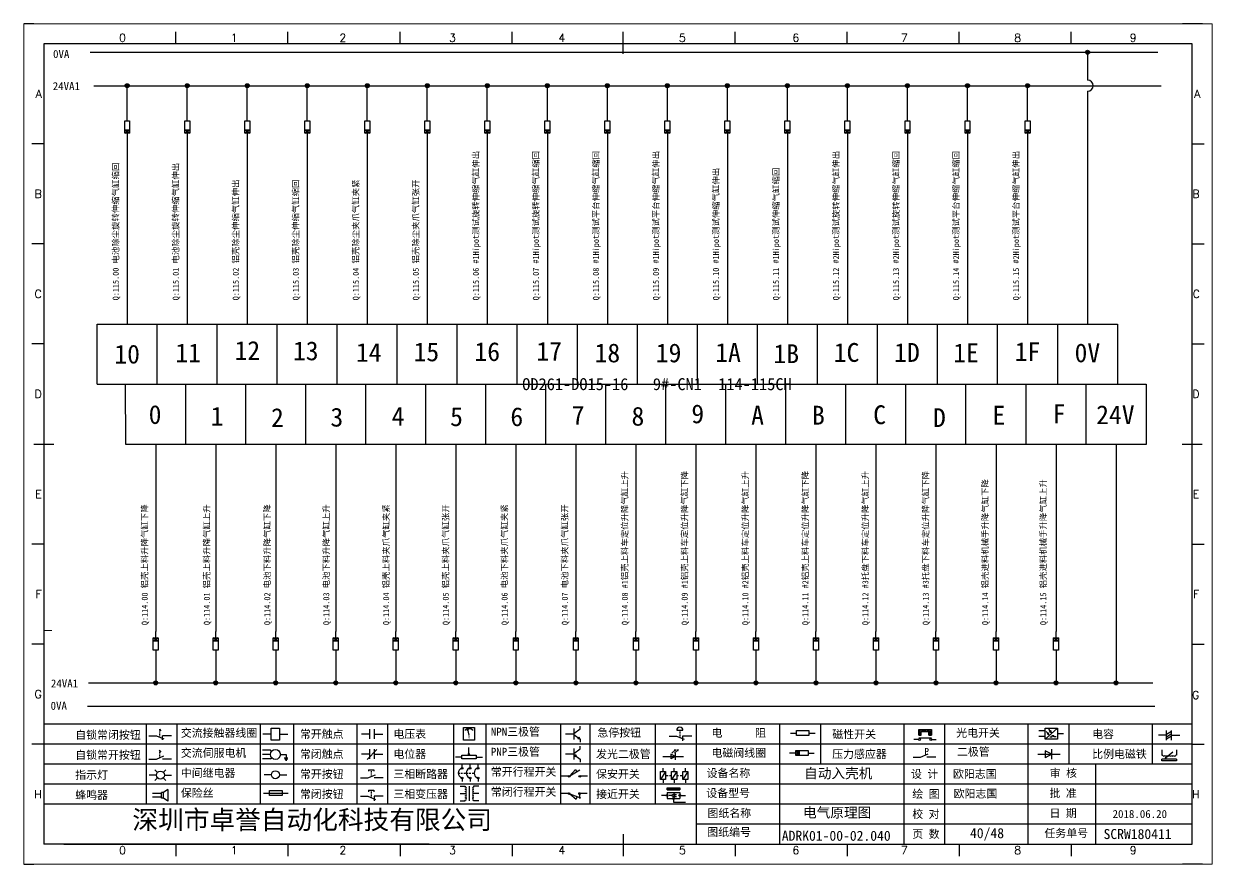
# Model space of a CAD drawing. Header units: millimetres. Extents: x 336 to 12810, y -1577 to 4105.
# Drawn here: x 8358.4 to 8655.4, y -956.1 to -746.1 of the extents above; entities that cross this region are included whole.
import ezdxf
from ezdxf.enums import TextEntityAlignment as Align

# ---------------------------------------------------------------- set-up
doc = ezdxf.new("R2010")
doc.units = ezdxf.units.MM
doc.layers.add('AE_BOR', color=1, linetype='Continuous')
doc.layers.add('MISC', color=2, linetype='Continuous')
doc.styles.get("Standard").update_dxf_attribs({"font": ''})
doc.styles.add('WD', font='romans.shx', dxfattribs={"width": 0.8, "bigfont": 'gbcbig.shx'})
doc.styles.add('样式 0', font='')
doc.styles.add('汉字', font='')
doc.styles.get('Standard').set_extended_font_data('SimSun')
doc.styles.get('样式 0').set_extended_font_data('KaiTi_GB2312')
doc.styles.get('汉字').set_extended_font_data('新宋体')

# ---------------------------------------------------------------- blocks, each defined once
blk = doc.blocks.new('磁性开关')
at = {"linetype": 'ByBlock'}
h = blk.add_hatch(dxfattribs=at)
h.set_pattern_fill('ANSI31', color=256, scale=0.1, style=0)
h.paths.add_polyline_path([(-1910.88, -776.69), (-1910.88, -775.29), (-1907.69, -775.29), (-1907.69, -776.69), (-1908.31, -776.69), (-1908.31, -775.79), (-1910.25, -775.79), (-1910.25, -776.69)])
for p, q in [((-1910.91, -777.81), (-1912.09, -777.81)), ((-1910.88, -776.69), (-1910.88, -775.29)), ((-1910.88, -775.29), (-1907.69, -775.29)), ((-1910.88, -776.69), (-1910.25, -776.69)), ((-1910.88, -777.39), (-1907.69, -777.39)), ((-1910.25, -776.69), (-1910.25, -775.79)), ((-1910.25, -775.79), (-1908.31, -775.79)), ((-1908.31, -776.69), (-1908.31, -775.79)), ((-1908.31, -776.69), (-1907.69, -776.69)), ((-1907.69, -775.29), (-1907.69, -776.69)), ((-1907.66, -777.81), (-1906.48, -777.81))]:
    blk.add_line(p, q, dxfattribs=at)
for centre in [(-1910.68, -777.81), (-1907.88, -777.81)]:
    blk.add_circle(centre, 0.225, dxfattribs=at)
blk = doc.blocks.new('*U6')
at = {"linetype": 'ByBlock'}
for p, q in [((-1909.23, -780.45), (-1909.23, -780.67)), ((-1909.23, -780.45), (-1908.92, -780.84)), ((-1909.23, -780.84), (-1909.23, -781.05)), ((-1911.92, -782.07), (-1910.06, -782.07)), ((-1910.06, -782.07), (-1908.18, -782.88)), ((-1909.23, -781.23), (-1909.23, -781.44)), ((-1909.23, -781.61), (-1909.23, -781.83)), ((-1909.23, -782), (-1909.23, -782.21)), ((-1909.23, -782.38), (-1909.23, -782.43)), ((-1908.52, -783.07), (-1908.52, -782.07)), ((-1906.25, -782.07), (-1908.52, -782.07))]:
    blk.add_line(p, q, dxfattribs=at)
blk = doc.blocks.new('*U8')
at = {"linetype": 'ByBlock'}
for p, q in [((-1911.92, -792.89), (-1910.06, -792.89)), ((-1910.06, -792.89), (-1908.18, -792.08)), ((-1908.88, -791.17), (-1909.23, -790.71)), ((-1909.23, -790.71), (-1909.23, -790.92)), ((-1909.23, -791.09), (-1909.23, -791.31)), ((-1909.23, -791.48), (-1909.23, -791.69)), ((-1909.23, -791.86), (-1909.23, -792.08)), ((-1909.23, -792.25), (-1909.23, -792.47)), ((-1906.25, -792.89), (-1908.52, -792.89))]:
    blk.add_line(p, q, dxfattribs=at)
blk = doc.blocks.new('蜂鸣器')
at = {"linetype": 'ByBlock'}
for p, q in [((-1907.17, -795.53), (-1908.25, -796.26)), ((-1907.17, -795.53), (-1907.17, -798.41)), ((-1908.8, -796.48), (-1911.01, -796.48)), ((-1908.8, -797.46), (-1911.01, -797.46)), ((-1908.25, -796.26), (-1908.8, -796.26)), ((-1908.8, -797.68), (-1908.8, -796.26)), ((-1908.25, -797.68), (-1908.8, -797.68)), ((-1908.25, -797.68), (-1908.25, -796.26)), ((-1907.17, -798.41), (-1908.25, -797.68))]:
    blk.add_line(p, q, dxfattribs=at)
blk = doc.blocks.new('指示灯')
at = {"linetype": 'ByBlock'}
for p, q in [((-1854.25, -776.92), (-1856.06, -776.92)), ((-1854.62, -775.59), (-1853.97, -776.23)), ((-1854.62, -778.25), (-1853.97, -777.61)), ((-1851.9, -775.59), (-1852.54, -776.23)), ((-1851.9, -778.25), (-1852.54, -777.61)), ((-1852.26, -776.92), (-1850.45, -776.92))]:
    blk.add_line(p, q, dxfattribs=at)
blk.add_circle((-1853.26, -776.92), 0.992, dxfattribs=at)
blk = doc.blocks.new('光电开关')
at = {"linetype": 'ByBlock'}
h = blk.add_hatch(dxfattribs=at)
h.set_pattern_fill('ANSI31', color=256, scale=0.01, style=0)
h.set_pattern_definition([(45, (0.172267, 0), (-0.0224506403, 0.0224506403), [])])
h.paths.add_polyline_path([(-1882.44, -776.34), (-1882.5, -775.91), (-1882.68, -776.07)])
h.paths.add_polyline_path([(-1882.86, -776.23), (-1882.44, -776.34), (-1882.68, -776.07)])
h.paths.add_polyline_path([(-1883.05, -776.88), (-1883.11, -776.45), (-1883.29, -776.61)])
h.paths.add_polyline_path([(-1883.47, -776.77), (-1883.05, -776.88), (-1883.29, -776.61)])
for p, q in [((-1884.01, -775.96), (-1885.56, -775.96)), ((-1884.01, -777.39), (-1885.56, -777.39)), ((-1880.91, -775.3), (-1884.01, -778.05)), ((-1883.75, -776.09), (-1883.05, -776.88)), ((-1883.11, -776.45), (-1883.47, -776.77)), ((-1883.05, -776.88), (-1883.47, -776.77)), ((-1883.14, -775.55), (-1882.44, -776.34)), ((-1883.05, -776.88), (-1883.11, -776.45)), ((-1882.5, -775.91), (-1882.86, -776.23)), ((-1882.44, -776.34), (-1882.86, -776.23)), ((-1882.78, -777.47), (-1882.23, -777.47)), ((-1882.44, -776.34), (-1882.5, -775.91)), ((-1882.23, -777.47), (-1882.23, -777.14)), ((-1882.23, -777.14), (-1881.78, -777.14)), ((-1881.78, -777.47), (-1881.78, -777.14)), ((-1881.23, -777.47), (-1881.78, -777.47)), ((-1879.37, -776.67), (-1880.91, -776.67))]:
    blk.add_line(p, q, dxfattribs=at)
blk.add_lwpolyline([(-1884.01, -775.3), (-1880.91, -775.3), (-1880.91, -778.05), (-1884.01, -778.05)], close=True, dxfattribs=at)
blk = doc.blocks.new('交流接触器线圈')
at = {"linetype": 'ByBlock'}
for p, q in [((-1880.82, -781.77), (-1882.87, -781.77)), ((-1878.72, -781.77), (-1876.67, -781.77))]:
    blk.add_line(p, q, dxfattribs=at)
blk.add_lwpolyline([(-1880.82, -780.28), (-1878.72, -780.28), (-1878.72, -783.26), (-1880.82, -783.26)], close=True, dxfattribs=at)
blk = doc.blocks.new('交流伺服电机')
at = {"linetype": 'ByBlock'}
for p, q in [((-1880.97, -785.75), (-1882.94, -785.75)), ((-1880.97, -786.85), (-1882.94, -786.85)), ((-1880.97, -785.75), (-1880.65, -786.03)), ((-1878.49, -786.85), (-1877.07, -786.85)), ((-1877.07, -786.85), (-1877.07, -787.72)), ((-1880.97, -787.94), (-1882.94, -787.94)), ((-1880.97, -787.94), (-1880.65, -787.67)), ((-1877.54, -787.72), (-1876.59, -787.72)), ((-1877.38, -788.01), (-1876.75, -788.01)), ((-1877.23, -788.29), (-1876.9, -788.29))]:
    blk.add_line(p, q, dxfattribs=at)
blk.add_circle((-1879.73, -786.85), 1.24, dxfattribs=at)
blk = doc.blocks.new('中间继电器')
at = {"linetype": 'ByBlock'}
for p, q in [((-1880.72, -791.92), (-1882.54, -791.92)), ((-1878.74, -791.92), (-1876.92, -791.92))]:
    blk.add_line(p, q, dxfattribs=at)
blk.add_circle((-1879.73, -791.92), 0.992, dxfattribs=at)
blk = doc.blocks.new('保险丝')
at = {"linetype": 'ByBlock'}
blk.add_line((-1882.72, -796.49), (-1876.55, -796.49), dxfattribs=at)
blk.add_lwpolyline([(-1881.2, -795.86), (-1878.06, -795.86), (-1878.06, -797.12), (-1881.2, -797.12)], close=True, dxfattribs=at)
blk = doc.blocks.new('常开按钮')
at = {"linetype": 'ByBlock'}
for p, q in [((-1910.06, -787.73), (-1908.18, -786.93)), ((-1909.9, -785.68), (-1908.56, -785.68)), ((-1909.9, -785.68), (-1909.9, -786.07)), ((-1909.23, -785.68), (-1909.23, -785.89)), ((-1909.23, -786.06), (-1909.23, -786.28)), ((-1909.23, -786.45), (-1909.23, -786.67)), ((-1909.23, -786.84), (-1909.23, -787.05)), ((-1908.56, -785.68), (-1908.56, -786.07)), ((-1911.92, -787.73), (-1910.06, -787.73)), ((-1909.23, -787.22), (-1909.23, -787.38)), ((-1906.25, -787.73), (-1908.52, -787.73))]:
    blk.add_line(p, q, dxfattribs=at)
blk = doc.blocks.new('常开触点')
at = {"linetype": 'ByBlock'}
for p, q in [((-1853.82, -782.99), (-1853.82, -780.56)), ((-1852.6, -782.99), (-1852.6, -780.56)), ((-1853.82, -781.77), (-1855.88, -781.77)), ((-1852.6, -781.77), (-1850.55, -781.77))]:
    blk.add_line(p, q, dxfattribs=at)
blk = doc.blocks.new('常闭触点')
at = {"linetype": 'ByBlock'}
for p, q in [((-1853.82, -786.77), (-1855.88, -786.77)), ((-1852.01, -785.66), (-1854.43, -788.1)), ((-1853.82, -787.99), (-1853.82, -785.56)), ((-1852.6, -787.99), (-1852.6, -785.56)), ((-1852.6, -786.77), (-1850.55, -786.77))]:
    blk.add_line(p, q, dxfattribs=at)
blk = doc.blocks.new('常闭按钮')
at = {"linetype": 'ByBlock'}
for p, q in [((-1856.13, -792.28), (-1854.28, -792.28)), ((-1854.28, -792.28), (-1852.4, -793.09)), ((-1854.11, -790.83), (-1852.77, -790.83)), ((-1854.11, -790.83), (-1854.11, -791.22)), ((-1853.44, -790.83), (-1853.44, -791.04)), ((-1853.44, -791.21), (-1853.44, -791.43)), ((-1853.44, -791.6), (-1853.44, -791.82)), ((-1853.44, -791.99), (-1853.44, -792.2)), ((-1853.44, -792.37), (-1853.44, -792.53)), ((-1852.77, -790.83), (-1852.77, -791.22)), ((-1850.47, -792.28), (-1852.73, -792.28)), ((-1852.73, -792.28), (-1852.73, -793.43))]:
    blk.add_line(p, q, dxfattribs=at)
blk = doc.blocks.new('电磁阀线圈')
at = {"linetype": 'ByBlock'}
for p, q in [((-1854.61, -795.92), (-1853.75, -797.16)), ((-1853.75, -795.92), (-1854.61, -797.16)), ((-1853.75, -795.92), (-1853.75, -797.16)), ((-1854.61, -796.54), (-1856.17, -796.54)), ((-1851.53, -796.54), (-1849.97, -796.54))]:
    blk.add_line(p, q, dxfattribs=at)
blk.add_lwpolyline([(-1854.61, -795.92), (-1851.53, -795.92), (-1851.53, -797.16), (-1854.61, -797.16)], close=True, dxfattribs=at)
blk = doc.blocks.new('电压表')
at = {"linetype": 'ByBlock'}
for p, q in [((-1814.84, -780.75), (-1814.91, -781.13)), ((-1814.6, -781.05), (-1814.91, -781.13)), ((-1814.84, -780.75), (-1814.46, -782.26)), ((-1814.84, -780.75), (-1814.6, -781.05))]:
    blk.add_line(p, q, dxfattribs=at)
blk.add_lwpolyline([(-1815.84, -780.34), (-1813.07, -780.34), (-1813.07, -783.49), (-1815.84, -783.49)], close=True, dxfattribs=at)
blk.add_arc((-1814.46, -782.26), 1.56, 46.8313, 133.1687, dxfattribs=at)
at = {"linetype": 'ByBlock', "insert": (-1814.7, -782.39), "char_height": 0.75, "width": 0.6768, "attachment_point": 1}
blk.add_mtext('V', dxfattribs=at)
blk = doc.blocks.new('电位器')
at = {"linetype": 'ByBlock'}
for p, q in [((-1814.45, -787.3), (-1814.62, -786.96)), ((-1814.62, -786.96), (-1814.27, -786.96)), ((-1814.45, -787.3), (-1814.45, -785.39)), ((-1814.45, -787.3), (-1814.27, -786.96)), ((-1816.21, -787.75), (-1817.79, -787.75)), ((-1812.68, -787.75), (-1811.1, -787.75))]:
    blk.add_line(p, q, dxfattribs=at)
blk.add_lwpolyline([(-1816.21, -787.3), (-1812.68, -787.3), (-1812.68, -788.2), (-1816.21, -788.2)], close=True, dxfattribs=at)
blk = doc.blocks.new('三相断路器')
at = {"linetype": 'ByBlock'}
for p, q in [((-1816.17, -790.33), (-1816.17, -789.7)), ((-1814.17, -790.33), (-1814.17, -789.7)), ((-1812.18, -790.33), (-1812.18, -789.7)), ((-1817.14, -791.74), (-1816.72, -791.74)), ((-1816.45, -791.74), (-1816.03, -791.74)), ((-1815.76, -791.74), (-1815.34, -791.74)), ((-1815.07, -791.74), (-1814.65, -791.74)), ((-1814.38, -791.74), (-1813.96, -791.74)), ((-1813.69, -791.74), (-1813.27, -791.74)), ((-1816.17, -793.19), (-1816.17, -793.83)), ((-1814.17, -793.19), (-1814.17, -793.83)), ((-1812.18, -793.19), (-1812.18, -793.83))]:
    blk.add_line(p, q, dxfattribs=at)
for centre in [(-1816.17, -790.55), (-1816.17, -792.98), (-1814.17, -790.55), (-1814.17, -792.98), (-1812.18, -790.55), (-1812.18, -792.98)]:
    blk.add_circle(centre, 0.219, dxfattribs=at)
for centre in [(-1815.81, -791.74), (-1813.82, -791.74), (-1811.83, -791.74)]:
    blk.add_arc(centre, 1.32, 115.5791, 244.4209, dxfattribs=at)
blk = doc.blocks.new('三相变压器')
at = {"linetype": 'ByBlock'}
for p, q in [((-1816.69, -795.03), (-1815.37, -795.03)), ((-1815.37, -795.03), (-1815.37, -795.24)), ((-1814.34, -798.7), (-1814.34, -795.04)), ((-1812, -795.03), (-1813.32, -795.03)), ((-1813.32, -795.03), (-1813.32, -795.24)), ((-1816.69, -796.87), (-1815.37, -796.87)), ((-1816.69, -798.71), (-1815.37, -798.71)), ((-1815.37, -798.71), (-1815.37, -798.5)), ((-1812, -796.87), (-1813.32, -796.87)), ((-1813.32, -798.71), (-1813.32, -798.5)), ((-1812, -798.71), (-1813.32, -798.71))]:
    blk.add_line(p, q, dxfattribs=at)
for centre, start, end in [((-1815.37, -795.51), 270, 90), ((-1815.37, -796.06), 270, 90), ((-1813.32, -795.51), 90, 270), ((-1813.32, -796.06), 90, 270), ((-1815.37, -796.6), 270, 90), ((-1815.37, -797.14), 270, 90), ((-1815.37, -797.68), 270, 90), ((-1815.37, -798.23), 270, 90), ((-1813.32, -796.6), 90, 270), ((-1813.32, -797.14), 90, 270), ((-1813.32, -797.68), 90, 270), ((-1813.32, -798.23), 90, 270)]:
    blk.add_arc(centre, 0.271, start, end, dxfattribs=at)
blk = doc.blocks.new('压力感应器')
at = {"linetype": 'ByBlock'}
for p, q in [((-1817.44, -777.73), (-1815.59, -777.73)), ((-1815.59, -777.73), (-1813.71, -776.93)), ((-1811.78, -777.73), (-1814.05, -777.73))]:
    blk.add_line(p, q, dxfattribs=at)
at = {"linetype": 'ByBlock', "insert": (-1814.65, -775.48), "char_height": 1.68, "width": 1.2242, "attachment_point": 1}
blk.add_mtext('{\\fNSimSun|b0|i0|c134|p49;P}', dxfattribs=at)
blk = doc.blocks.new('二极管')
at = {"linetype": 'ByBlock'}
for p, q in [((-1787.52, -776.77), (-1781.92, -776.77)), ((-1783.97, -776.77), (-1785.69, -775.9)), ((-1785.69, -775.9), (-1785.69, -777.65)), ((-1783.97, -776.77), (-1785.69, -777.65)), ((-1783.97, -777.99), (-1783.97, -775.56))]:
    blk.add_line(p, q, dxfattribs=at)
blk = doc.blocks.new('NPN三极管')
at = {"linetype": 'ByBlock'}
for p, q in [((-1785.73, -780.61), (-1785.73, -783.32)), ((-1785.73, -781.82), (-1784.15, -780.66)), ((-1784.15, -780.66), (-1784.15, -779.98)), ((-1785.73, -781.97), (-1787.81, -781.97)), ((-1785.73, -782.11), (-1784.15, -783.27)), ((-1784.41, -782.73), (-1784.74, -783.18)), ((-1784.15, -783.27), (-1784.74, -783.18)), ((-1784.15, -783.27), (-1784.41, -782.73)), ((-1784.15, -783.27), (-1784.15, -783.96))]:
    blk.add_line(p, q, dxfattribs=at)
blk = doc.blocks.new('PNP三极管')
at = {"linetype": 'ByBlock'}
for p, q in [((-1784.9, -786.74), (-1786.98, -786.74)), ((-1784.9, -785.38), (-1784.9, -788.09)), ((-1784.9, -786.59), (-1783.32, -785.43)), ((-1784.9, -786.88), (-1783.32, -788.04)), ((-1784.9, -786.88), (-1784.31, -786.97)), ((-1784.9, -786.88), (-1784.64, -787.42)), ((-1784.31, -786.97), (-1784.64, -787.42)), ((-1783.32, -785.43), (-1783.32, -784.75)), ((-1783.32, -788.04), (-1783.32, -788.73))]:
    blk.add_line(p, q, dxfattribs=at)
blk = doc.blocks.new('常开行程开关')
at = {"linetype": 'ByBlock'}
for p, q in [((-1786.29, -792.3), (-1788.01, -792.3)), ((-1785.89, -792.17), (-1784.52, -790.62)), ((-1785.89, -792.17), (-1783.43, -790.72)), ((-1784.52, -790.62), (-1784.19, -791.17)), ((-1781.48, -792.3), (-1783.21, -792.3))]:
    blk.add_line(p, q, dxfattribs=at)
for centre in [(-1786.07, -792.3), (-1783.42, -792.3)]:
    blk.add_circle(centre, 0.219, dxfattribs=at)
blk = doc.blocks.new('常闭行程开关')
at = {"linetype": 'ByBlock'}
for p, q in [((-1786.34, -796.62), (-1788.07, -796.62)), ((-1785.93, -796.72), (-1783.25, -797.7)), ((-1785.93, -796.72), (-1784.3, -798)), ((-1784.3, -798), (-1784.08, -797.4)), ((-1783.48, -796.84), (-1783.48, -797.85)), ((-1781.54, -796.62), (-1783.26, -796.62))]:
    blk.add_line(p, q, dxfattribs=at)
for centre in [(-1786.12, -796.62), (-1783.48, -796.62)]:
    blk.add_circle(centre, 0.219, dxfattribs=at)
blk = doc.blocks.new('电容')
at = {"linetype": 'ByBlock'}
for p, q in [((-1756.08, -782.99), (-1756.08, -780.56)), ((-1754.86, -780.79), (-1756.08, -781.55)), ((-1754.86, -782.99), (-1754.86, -780.56)), ((-1756.08, -781.77), (-1758.13, -781.77)), ((-1754.86, -781.44), (-1756.08, -782.2)), ((-1754.86, -781.99), (-1756.08, -782.75)), ((-1754.86, -781.77), (-1752.81, -781.77))]:
    blk.add_line(p, q, dxfattribs=at)
blk = doc.blocks.new('发光二极管')
at = {"linetype": 'ByBlock'}
for p, q in [((-1758.01, -786.77), (-1752.89, -786.77)), ((-1754.84, -786.77), (-1756.04, -786.16)), ((-1756.04, -786.16), (-1756.04, -787.39)), ((-1754.84, -786.77), (-1756.04, -787.39)), ((-1755.78, -785.92), (-1754.89, -785.14)), ((-1754.89, -785.14), (-1755.2, -785.22)), ((-1755.2, -785.22), (-1755.01, -785.43)), ((-1755.08, -785.92), (-1754.18, -785.14)), ((-1754.89, -785.14), (-1755.01, -785.43)), ((-1754.84, -787.63), (-1754.84, -785.92)), ((-1754.18, -785.14), (-1754.49, -785.22)), ((-1754.49, -785.22), (-1754.31, -785.43)), ((-1754.18, -785.14), (-1754.31, -785.43))]:
    blk.add_line(p, q, dxfattribs=at)
blk = doc.blocks.new('比例电磁阀')
at = {"linetype": 'ByBlock'}
for p, q in [((-1757.26, -775.38), (-1757.26, -776.71)), ((-1757.26, -776.71), (-1757.05, -776.71)), ((-1753.6, -777.73), (-1757.25, -777.73)), ((-1757.25, -778.13), (-1757.25, -777.73)), ((-1753.6, -778.13), (-1757.25, -778.13)), ((-1754.5, -775.98), (-1756.35, -777.44)), ((-1756.35, -777.44), (-1756.25, -777.25)), ((-1756.35, -777.44), (-1756.15, -777.38)), ((-1756.15, -777.38), (-1756.25, -777.25)), ((-1753.58, -776.71), (-1753.8, -776.71)), ((-1753.6, -777.73), (-1753.6, -778.13)), ((-1753.58, -775.38), (-1753.58, -776.71))]:
    blk.add_line(p, q, dxfattribs=at)
for centre in [(-1756.78, -776.71), (-1756.24, -776.71), (-1755.7, -776.71), (-1755.15, -776.71), (-1754.61, -776.71), (-1754.07, -776.71)]:
    blk.add_arc(centre, 0.271, 180, 0, dxfattribs=at)
blk = doc.blocks.new('保安开关')
at = {"linetype": 'ByBlock'}
for p, q in [((-1757.96, -790.79), (-1757.96, -789.97)), ((-1755.17, -790.79), (-1755.17, -789.97)), ((-1752.39, -790.79), (-1752.39, -789.97)), ((-1757.33, -790.79), (-1758.6, -792.81)), ((-1757.96, -792.81), (-1757.96, -793.62)), ((-1757.33, -791.8), (-1756.72, -791.8)), ((-1756.35, -791.8), (-1755.89, -791.8)), ((-1754.54, -790.79), (-1755.81, -792.81)), ((-1755.17, -792.81), (-1755.17, -793.62)), ((-1754.52, -791.8), (-1754.06, -791.8)), ((-1753.69, -791.8), (-1753.08, -791.8)), ((-1751.75, -790.79), (-1753.02, -792.81)), ((-1752.39, -792.81), (-1752.39, -793.62))]:
    blk.add_line(p, q, dxfattribs=at)
for points in [[(-1758.6, -790.79), (-1757.33, -790.79), (-1757.33, -792.81), (-1758.6, -792.81)], [(-1755.81, -790.79), (-1754.54, -790.79), (-1754.54, -792.81), (-1755.81, -792.81)], [(-1753.02, -790.79), (-1751.75, -790.79), (-1751.75, -792.81), (-1753.02, -792.81)]]:
    blk.add_lwpolyline(points, close=True, dxfattribs=at)
blk = doc.blocks.new('接近开关')
at = {"linetype": 'ByBlock'}
h = blk.add_hatch(dxfattribs=at)
h.set_pattern_fill('ANSI31', color=256, scale=0.01, style=0)
h.set_pattern_definition([(45, (-89.131516, -30.795668), (-0.0224506403, 0.0224506403), [])])
h.paths.add_polyline_path([(-1516.96, -1123.35), (-1516.96, -1122.85), (-1513.76, -1122.85), (-1513.76, -1123.35)])
for p, q in [((-1517.18, -1124.71), (-1518.36, -1124.71)), ((-1516.96, -1123.35), (-1516.96, -1122.85)), ((-1516.96, -1122.85), (-1513.76, -1122.85)), ((-1516.96, -1123.35), (-1513.76, -1123.35)), ((-1516.96, -1123.95), (-1513.76, -1123.95)), ((-1516.96, -1123.95), (-1516.96, -1125.47)), ((-1516.96, -1125.47), (-1513.76, -1125.47)), ((-1515.91, -1124.71), (-1516.45, -1124.71)), ((-1515.11, -1124.31), (-1515.91, -1124.71)), ((-1515.11, -1125.11), (-1515.91, -1124.71)), ((-1515.33, -1124.53), (-1515.17, -1124.53)), ((-1515.33, -1124.88), (-1515.17, -1124.88)), ((-1515.25, -1124.45), (-1515.25, -1124.61)), ((-1515.11, -1124.31), (-1515.11, -1125.11)), ((-1515.11, -1124.48), (-1514.58, -1124.48)), ((-1515.11, -1124.94), (-1514.58, -1124.94)), ((-1513.76, -1122.85), (-1513.76, -1123.35)), ((-1513.76, -1123.95), (-1513.76, -1125.47)), ((-1513.54, -1124.71), (-1512.36, -1124.71)), ((-1515.36, -1125.69), (-1515.36, -1126.36)), ((-1515.36, -1126.36), (-1512.36, -1126.36))]:
    blk.add_line(p, q, dxfattribs=at)
for centre in [(-1516.96, -1124.71), (-1515.36, -1125.47), (-1513.76, -1124.71)]:
    blk.add_circle(centre, 0.225, dxfattribs=at)
blk = doc.blocks.new('电阻')
at = {"linetype": 'ByBlock'}
for p, q in [((-3.09, 0), (-1.57, 0)), ((1.57, 0), (3.09, 0))]:
    blk.add_line(p, q, dxfattribs=at)
blk.add_lwpolyline([(-1.57, 0.63), (1.57, 0.63), (1.57, -0.63), (-1.57, -0.63)], close=True, dxfattribs=at)
blk = doc.blocks.new('急停按钮')
at = {"linetype": 'ByBlock'}
for p, q in [((-1.86, 0), (0, 0)), ((0, 0), (1.88, -0.81)), ((0.06, 1.45), (1.61, 1.45)), ((0.83, 1.45), (0.83, 1.24)), ((0.83, 1.07), (0.83, 0.85)), ((0.83, 0.68), (0.83, 0.47)), ((0.83, 0.29), (0.83, 0.08)), ((3.81, 0), (1.54, 0)), ((1.54, 0), (1.54, -1.15)), ((0.83, -0.09), (0.83, -0.24))]:
    blk.add_line(p, q, dxfattribs=at)
blk.add_arc((0.83, 1.45), 0.774, 0, 180)
blk = doc.blocks.new('电控横A4')
for p, q in [((292, -5), (5, -5)), ((5, -5), (5, -205)), ((292, -205), (292, -5)), ((10.03, -205), (289.53, -205)), ((130.8, -205), (190.75, -205)), ((190.75, -205), (259.54, -205))]:
    blk.add_line(p, q)
at = {"lineweight": 9, "ltscale": 0.1}
for p, q in [((5, -151.57), (7, -151.57)), ((101.34, -205), (130.8, -205)), ((129.44, -205), (129.44, -205)), ((129.44, -205), (129.44, -205)), ((129.44, -205), (129.44, -205)), ((129.44, -205), (129.44, -205))]:
    blk.add_line(p, q, dxfattribs=at)
at = {"linetype": 'ByBlock'}
for p, q in [((292, -175), (5, -175)), ((292, -180), (5, -180)), ((292, -185), (5, -185)), ((292, -190), (5, -190)), ((292, -195), (5, -195)), ((292, -200), (168.03, -200))]:
    blk.add_line(p, q, dxfattribs=at)
at = {"color": 0, "lineweight": -2}
for p, q in [((30.58, -175), (30.58, -195)), ((38.26, -175), (38.26, -195)), ((59.05, -175), (59.05, -195)), ((67.4, -175), (67.4, -195)), ((83.26, -175), (83.26, -195)), ((90.91, -175), (90.91, -195)), ((107.4, -175), (107.4, -195)), ((115.5, -175), (115.5, -195)), ((134.12, -175), (134.12, -195)), ((141.48, -175), (141.48, -195)), ((157.79, -175), (157.79, -195)), ((168.03, -175), (168.03, -204.92)), ((188.84, -175), (188.84, -185)), ((199.08, -175), (199.08, -185)), ((219.89, -175), (219.89, -185)), ((230.12, -175), (230.12, -185)), ((250.93, -175), (250.93, -185)), ((261.17, -175), (261.17, -185)), ((281.98, -175), (281.98, -185)), ((188.84, -185), (188.84, -204.92)), ((219.89, -185), (219.89, -205)), ((230.12, -185), (230.12, -205)), ((250.93, -185), (250.93, -205)), ((267.79, -185), (267.79, -205))]:
    blk.add_line(p, q, dxfattribs=at)
at = {"color": 0, "ltscale": 2}
for p, q in [((292, -205), (292, -183.55)), ((101.34, -205), (5, -205)), ((259.54, -205), (289.53, -205)), ((259.54, -205), (292, -205))]:
    blk.add_line(p, q, dxfattribs=at)
at = {"layer": 'AE_BOR', "lineweight": 30}
for p, q in [((2.53, 0), (0, 0)), ((294.53, 0), (289.53, 0)), ((0, -210), (2.53, -210)), ((294.53, -210), (289.53, -210))]:
    blk.add_line(p, q, dxfattribs=at)
at = {"layer": 'AE_BOR', "color": 1, "lineweight": 15}
for p, q in [((0, 0), (297, 0)), ((0, -210), (0, 0)), ((297, 0), (297, -210)), ((297, -210), (0, -210))]:
    blk.add_line(p, q, dxfattribs=at)
at = {"layer": 'AE_BOR'}
for p, q in [((38.03, -5), (38.03, -2)), ((66.03, -5), (66.03, -2)), ((94.03, -5), (94.03, -2)), ((122.03, -5), (122.03, -2)), ((149.78, -5), (149.78, -2)), ((177.78, -5), (177.78, -2)), ((205.78, -5), (205.78, -2)), ((233.78, -5), (233.78, -2)), ((261.78, -5), (261.78, -2)), ((5, -30), (2, -30)), ((292, -30), (295, -30)), ((5, -55), (2, -55)), ((292, -55), (295, -55)), ((5, -80), (2, -80)), ((292, -80), (295, -80)), ((5, -130), (2, -130)), ((292, -130), (295, -130)), ((5, -155), (2, -155)), ((292, -155), (295, -155)), ((5, -180), (2, -180)), ((292, -180), (295, -180)), ((38.03, -205), (38.03, -208)), ((66.03, -205), (66.03, -208)), ((94.03, -205), (94.03, -208)), ((122.03, -205), (122.03, -208)), ((149.78, -205), (149.78, -208)), ((177.78, -205), (177.78, -208)), ((205.78, -205), (205.78, -208)), ((233.78, -205), (233.78, -208)), ((261.78, -205), (261.78, -208))]:
    blk.add_line(p, q, dxfattribs=at)
at = {"layer": 'AE_BOR', "color": 2, "lineweight": 30}
for p, q in [((149.78, -7.5), (149.78, -2.5)), ((2.5, -105), (7.5, -105)), ((289.5, -105), (294.5, -105)), ((149.78, -202.5), (149.78, -207.5)), ((149.78, -205), (149.78, -207.5))]:
    blk.add_line(p, q, dxfattribs=at)
at = {"linetype": 'ByBlock'}
for name, p in [('*U6', (1943.19, 604.18)), ('交流接触器线圈', (1942.62, 604.27)), ('常开触点', (1940.27, 604.3)), ('电压表', (1925.71, 604.52)), ('NPN三极管', (1923.2, 604.5)), ('磁性开关', (2134.53, 598.96)), ('光电开关', (2139.22, 599.27)), ('电容', (2041.69, 603.98)), ('电位器', (1925.71, 604.52)), ('PNP三极管', (1922.37, 604.27)), ('压力感应器', (2039.72, 594.52)), ('*U8', (1943.19, 609.18)), ('交流伺服电机', (1942.62, 604.27)), ('常闭触点', (1940.27, 604.3)), ('发光二极管', (1917.72, 603.69)), ('电磁阀线圈', (2047.53, 614.3)), ('二极管', (2040.91, 594.27)), ('比例电磁阀', (2041.69, 593.98)), ('指示灯', (1887.41, 589.18)), ('中间继电器', (1942.62, 604.27)), ('常开按钮', (1996.06, 599.3)), ('三相断路器', (1925.71, 604.52)), ('常开行程开关', (1922.37, 604.27)), ('保安开关', (1917.72, 603.98)), ('蜂鸣器', (1943.19, 604.18)), ('保险丝', (1942.62, 604.27)), ('常闭按钮', (1940.27, 599.3)), ('三相变压器', (1925.71, 604.52)), ('常闭行程开关', (1922.37, 604.27)), ('接近开关', (1677.72, 931.9))]:
    blk.add_blockref(name, p, dxfattribs=at)
for name, p in [('急停按钮', (163.12, -177.98)), ('电阻', (194.66, -177.22))]:
    blk.add_blockref(name, p)
at = {"char_height": 2, "attachment_point": 1, "style": '汉字'}
for s, insert in [('{\\fKaiTi_GB2312|b0|i0|c134|p49;自锁常闭按钮}', (12.86, -176.69)), ('{\\fKaiTi_GB2312|b0|i0|c134|p49;交流接触器线圈}', (39.25, -176.19)), ('{\\fKaiTi_GB2312|b0|i0|c134|p49;常开触点}', (69.01, -176.48)), ('{\\fKaiTi_GB2312|b0|i0|c134|p49;电压表}', (92.37, -176.47)), ('{\\fKaiTi_GB2312|b0|i0|c134|p49;NPN三极管}', (116.73, -175.91)), ('{\\fKaiTi_GB2312|b0|i0|c134|p49;急停按钮}', (143.35, -176.12)), ('{\\fKaiTi_GB2312|b0|i0|c134|p49;电      阻}', (171.86, -176.19)), ('{\\fKaiTi_GB2312|b0|i0|c134|p49;磁性开关}', (202.07, -176.53)), ('{\\fKaiTi_GB2312|b0|i0|c134|p49;光电开关}', (233.02, -176.19)), ('{\\fKaiTi_GB2312|b0|i0|c134|p49;电容}', (267, -176.48)), ('{\\fKaiTi_GB2312|b0|i0|c134|p49;交流伺服电机}', (39.25, -181.19)), ('{\\fKaiTi_GB2312|b0|i0|c134|p49;电位器}', (92.37, -181.47)), ('{\\fKaiTi_GB2312|b0|i0|c134|p49;PNP三极管}', (116.73, -180.91)), ('{\\fKaiTi_GB2312|b0|i0|c134|p49;电磁阀线圈}', (171.86, -181.19)), ('{\\fKaiTi_GB2312|b0|i0|c134|p49;压力感应器}', (202.02, -181.47)), ('{\\fKaiTi_GB2312|b0|i0|c134|p49;二极管}', (233.2, -180.91)), ('{\\fKaiTi_GB2312|b0|i0|c134|p49;自锁常开按钮}', (12.86, -181.69)), ('{\\fKaiTi_GB2312|b0|i0|c134|p49;常闭触点}', (69.01, -181.48)), ('{\\fKaiTi_GB2312|b0|i0|c134|p49;发光二极管}', (143.02, -181.48)), ('{\\fKaiTi_GB2312|b0|i0|c134|p49;比例电磁铁}', (267, -181.48)), ('{\\fKaiTi_GB2312|b0|i0|c134|p49;指示灯}', (12.86, -186.69)), ('{\\fKaiTi_GB2312|b0|i0|c134|p49;中间继电器}', (39.25, -186.19)), ('{\\fKaiTi_GB2312|b0|i0|c134|p49;常开按钮}', (69.01, -186.48)), ('{\\fKaiTi_GB2312|b0|i0|c134|p49;三相断路器}', (92.37, -186.47)), ('{\\fKaiTi_GB2312|b0|i0|c134|p49;常开行程开关}', (116.73, -185.91)), ('{\\fKaiTi_GB2312|b0|i0|c134|p49;保安开关}', (143.02, -186.48)), ('设备名称', (170.65, -186.24)), ('{\\fKaiTi_GB2312|b0|i0|c134|p0;设 计}', (221.72, -186.46)), ('{\\fKaiTi_GB2312|b0|i0|c134|p0;审 核}', (256.39, -186.25)), ('{\\fKaiTi_GB2312|b0|i0|c134|p49;蜂鸣器}', (12.86, -191.69)), ('{\\fKaiTi_GB2312|b0|i0|c134|p49;保险丝}', (39.25, -191.19)), ('{\\fKaiTi_GB2312|b0|i0|c134|p49;常闭按钮}', (69.01, -191.48)), ('{\\fKaiTi_GB2312|b0|i0|c134|p49;三相变压器}', (92.37, -191.47)), ('{\\fKaiTi_GB2312|b0|i0|c134|p49;常闭行程开关}', (116.73, -190.91)), ('{\\fKaiTi_GB2312|b0|i0|c134|p49;接近开关}', (143.02, -191.48)), ('设备型号', (170.58, -191.24)), ('{\\fKaiTi_GB2312|b0|i0|c134|p0;绘 图}', (222.05, -191.46)), ('{\\fKaiTi_GB2312|b0|i0|c134|p0;批 准}', (256.32, -191.25)), ('图纸名称', (170.86, -196.24)), ('{\\fKaiTi_GB2312|b0|i0|c134|p0;日 期}', (256.32, -196.25)), ('{\\fKaiTi_GB2312|b0|i0|c134|p0;校 对}', (222.05, -196.46)), ('图纸编号', (170.81, -200.96)), ('{\\fKaiTi_GB2312|b0|i0|c134|p0;页 数}', (222.05, -201.46)), ('任务单号', (255.06, -201.25))]:
    blk.add_mtext(s, dxfattribs=dict(at, insert=insert))
at = {"color": 0, "lineweight": -2, "insert": (27.14, -196.53), "char_height": 4.7064, "width": 96.1138, "attachment_point": 1}
blk.add_mtext('深圳市卓誉自动化科技有限公司', dxfattribs=at)
at = {"insert": (272.1, -196.45), "char_height": 2, "width": 60.2542, "attachment_point": 1}
blk.add_mtext('{\\fKaiTi_GB2312|b0|i0|c134|p49;2018.06.20}', dxfattribs=at)
at = {"layer": 'AE_BOR', "style": 'WD'}
for s, p in [('0', (24.67, -4.5)), ('1', (52.6, -4.5)), ('2', (79.75, -4.5)), ('3', (107.15, -4.5)), ('4', (134.45, -4.5)), ('5', (164.59, -4.5)), ('6', (192.94, -4.5)), ('7', (220.04, -4.5)), ('8', (248.37, -4.5)), ('9', (277.23, -4.5)), ('0', (24.67, -207.5)), ('1', (52.6, -207.5)), ('2', (79.75, -207.5)), ('3', (107.15, -207.5)), ('4', (134.45, -207.5)), ('5', (164.59, -207.5)), ('6', (192.94, -207.5)), ('7', (220.04, -207.5)), ('8', (248.37, -207.5)), ('9', (277.23, -207.5))]:
    blk.add_text(s, height=2, dxfattribs=at).set_placement(p, align=Align.CENTER)
for s, p in [('A', (4.5, -17.5)), ('A', (294.03, -17.5)), ('B', (4.5, -42.5)), ('B', (293.84, -42.5)), ('C', (4.5, -67.5)), ('C', (293.93, -67.5)), ('D', (4.5, -92.5)), ('D', (293.84, -92.5)), ('E', (4.5, -117.5)), ('E', (293.74, -117.5)), ('F', (4.5, -142.5)), ('F', (293.74, -142.5)), ('F', (293.74, -142.5)), ('G', (4.5, -167.5)), ('G', (293.74, -167.72)), ('H', (4.5, -192.5)), ('H', (293.84, -192.5))]:
    blk.add_text(s, height=2, dxfattribs=at).set_placement(p, align=Align.MIDDLE_RIGHT)

msp = doc.modelspace()

# ---------------------------------------------------------------- hatches: boundary and pattern name
at = {"lineweight": -2}
h = msp.add_hatch(color=0, dxfattribs=at)
edge = h.paths.add_edge_path()
edge.add_arc((8624.256, -753.239), 0.5, 0, 360)
h = msp.add_hatch(color=0, dxfattribs=at)
edge = h.paths.add_edge_path()
edge.add_arc((8384.256, -761.603), 0.5, 0, 360)
h = msp.add_hatch(color=0, dxfattribs=at)
edge = h.paths.add_edge_path()
edge.add_arc((8399.256, -761.603), 0.5, 0, 360)
h = msp.add_hatch(color=0, dxfattribs=at)
edge = h.paths.add_edge_path()
edge.add_arc((8414.256, -761.603), 0.5, 0, 360)
h = msp.add_hatch(color=0, dxfattribs=at)
edge = h.paths.add_edge_path()
edge.add_arc((8429.256, -761.603), 0.5, 0, 360)
h = msp.add_hatch(color=0, dxfattribs=at)
edge = h.paths.add_edge_path()
edge.add_arc((8444.256, -761.603), 0.5, 0, 360)
h = msp.add_hatch(color=0, dxfattribs=at)
edge = h.paths.add_edge_path()
edge.add_arc((8459.256, -761.603), 0.5, 0, 360)
h = msp.add_hatch(color=0, dxfattribs=at)
edge = h.paths.add_edge_path()
edge.add_arc((8474.256, -761.603), 0.5, 0, 360)
h = msp.add_hatch(color=0, dxfattribs=at)
edge = h.paths.add_edge_path()
edge.add_arc((8489.256, -761.603), 0.5, 0, 360)
h = msp.add_hatch(color=0, dxfattribs=at)
edge = h.paths.add_edge_path()
edge.add_arc((8504.256, -761.603), 0.5, 0, 360)
h = msp.add_hatch(color=0, dxfattribs=at)
edge = h.paths.add_edge_path()
edge.add_arc((8519.256, -761.603), 0.5, 0, 360)
h = msp.add_hatch(color=0, dxfattribs=at)
edge = h.paths.add_edge_path()
edge.add_arc((8534.256, -761.603), 0.5, 0, 360)
h = msp.add_hatch(color=0, dxfattribs=at)
edge = h.paths.add_edge_path()
edge.add_arc((8549.256, -761.603), 0.5, 0, 360)
h = msp.add_hatch(color=0, dxfattribs=at)
edge = h.paths.add_edge_path()
edge.add_arc((8564.256, -761.603), 0.5, 0, 360)
h = msp.add_hatch(color=0, dxfattribs=at)
edge = h.paths.add_edge_path()
edge.add_arc((8579.256, -761.603), 0.5, 0, 360)
h = msp.add_hatch(color=0, dxfattribs=at)
edge = h.paths.add_edge_path()
edge.add_arc((8594.256, -761.603), 0.5, 0, 360)
h = msp.add_hatch(color=0, dxfattribs=at)
edge = h.paths.add_edge_path()
edge.add_arc((8609.256, -761.603), 0.5, 0, 360)
h = msp.add_hatch(color=0, dxfattribs=at)
edge = h.paths.add_edge_path()
edge.add_arc((8391.38, -910.814), 0.5, 0, 360)
h = msp.add_hatch(color=0, dxfattribs=at)
edge = h.paths.add_edge_path()
edge.add_arc((8406.38, -910.814), 0.5, 0, 360)
h = msp.add_hatch(color=0, dxfattribs=at)
edge = h.paths.add_edge_path()
edge.add_arc((8421.38, -910.814), 0.5, 0, 360)
h = msp.add_hatch(color=0, dxfattribs=at)
edge = h.paths.add_edge_path()
edge.add_arc((8436.38, -910.814), 0.5, 0, 360)
h = msp.add_hatch(color=0, dxfattribs=at)
edge = h.paths.add_edge_path()
edge.add_arc((8451.38, -910.814), 0.5, 0, 360)
h = msp.add_hatch(color=0, dxfattribs=at)
edge = h.paths.add_edge_path()
edge.add_arc((8466.38, -910.814), 0.5, 0, 360)
h = msp.add_hatch(color=0, dxfattribs=at)
edge = h.paths.add_edge_path()
edge.add_arc((8481.38, -910.814), 0.5, 0, 360)
h = msp.add_hatch(color=0, dxfattribs=at)
edge = h.paths.add_edge_path()
edge.add_arc((8496.38, -910.814), 0.5, 0, 360)
h = msp.add_hatch(color=0, dxfattribs=at)
edge = h.paths.add_edge_path()
edge.add_arc((8511.38, -910.814), 0.5, 0, 360)
h = msp.add_hatch(color=0, dxfattribs=at)
edge = h.paths.add_edge_path()
edge.add_arc((8526.38, -910.814), 0.5, 0, 360)
h = msp.add_hatch(color=0, dxfattribs=at)
edge = h.paths.add_edge_path()
edge.add_arc((8541.38, -910.814), 0.5, 0, 360)
h = msp.add_hatch(color=0, dxfattribs=at)
edge = h.paths.add_edge_path()
edge.add_arc((8556.38, -910.814), 0.5, 0, 360)
h = msp.add_hatch(color=0, dxfattribs=at)
edge = h.paths.add_edge_path()
edge.add_arc((8571.38, -910.814), 0.5, 0, 360)
h = msp.add_hatch(color=0, dxfattribs=at)
edge = h.paths.add_edge_path()
edge.add_arc((8586.38, -910.814), 0.5, 0, 360)
h = msp.add_hatch(color=0, dxfattribs=at)
edge = h.paths.add_edge_path()
edge.add_arc((8601.38, -910.814), 0.5, 0, 360)
h = msp.add_hatch(color=0, dxfattribs=at)
edge = h.paths.add_edge_path()
edge.add_arc((8616.38, -910.814), 0.5, 0, 360)
h = msp.add_hatch(color=0, dxfattribs=at)
edge = h.paths.add_edge_path()
edge.add_arc((8631.38, -910.814), 0.5, 0, 360)

# ---------------------------------------------------------------- linework, layer by layer
at = {"color": 0, "lineweight": -2}
for p, q in [((8375.043, -753.239), (8641.796, -753.239)), ((8624.256, -753.239), (8624.256, -760.208)), ((8375.927, -761.603), (8642.68, -761.603)), ((8384.256, -768.846), (8384.256, -761.603)), ((8399.256, -768.846), (8399.256, -761.603)), ((8414.256, -768.846), (8414.256, -761.603)), ((8429.256, -768.846), (8429.256, -761.603)), ((8444.256, -768.846), (8444.256, -761.603)), ((8459.256, -768.846), (8459.256, -761.603)), ((8474.256, -768.846), (8474.256, -761.603)), ((8489.256, -768.846), (8489.256, -761.603)), ((8504.256, -768.846), (8504.256, -761.603)), ((8519.256, -768.846), (8519.256, -761.603)), ((8534.256, -768.846), (8534.256, -761.603)), ((8549.256, -768.846), (8549.256, -761.603)), ((8564.256, -768.846), (8564.256, -761.603)), ((8579.256, -768.846), (8579.256, -761.603)), ((8594.256, -768.846), (8594.256, -761.603)), ((8609.256, -768.846), (8609.256, -761.603)), ((8624.256, -762.997), (8624.256, -821.208)), ((8384.256, -774.458), (8384.256, -821.208)), ((8399.256, -774.458), (8399.256, -821.208)), ((8414.256, -774.458), (8414.256, -821.208)), ((8429.256, -774.458), (8429.256, -821.208)), ((8444.256, -774.458), (8444.256, -821.208)), ((8459.256, -774.458), (8459.256, -821.208)), ((8474.256, -774.458), (8474.256, -821.208)), ((8489.256, -774.458), (8489.256, -821.208)), ((8504.256, -774.458), (8504.256, -821.208)), ((8519.256, -774.458), (8519.256, -821.208)), ((8534.256, -774.458), (8534.256, -821.208)), ((8549.256, -774.458), (8549.256, -821.208)), ((8564.256, -774.458), (8564.256, -821.208)), ((8579.256, -774.458), (8579.256, -821.208)), ((8594.256, -774.175), (8594.256, -821.208)), ((8609.256, -774.175), (8609.256, -821.208)), ((8616.756, -821.208), (8616.756, -836.208)), ((8376.756, -836.208), (8638.88, -836.208)), ((8398.88, -851.208), (8398.88, -836.208)), ((8413.88, -851.208), (8413.88, -836.208)), ((8428.88, -851.208), (8428.88, -836.208)), ((8443.88, -851.208), (8443.88, -836.208)), ((8458.88, -851.208), (8458.88, -836.208)), ((8473.88, -851.208), (8473.88, -836.208)), ((8488.88, -851.208), (8488.88, -836.208)), ((8503.88, -851.208), (8503.88, -836.208)), ((8518.88, -851.208), (8518.88, -836.208)), ((8533.88, -851.208), (8533.88, -836.208)), ((8548.88, -851.208), (8548.88, -836.208)), ((8563.88, -851.208), (8563.88, -836.208)), ((8578.88, -851.208), (8578.88, -836.208)), ((8593.88, -851.208), (8593.88, -836.208)), ((8608.88, -851.208), (8608.88, -836.208)), ((8623.88, -836.208), (8623.88, -836.208)), ((8623.88, -851.208), (8623.88, -836.208)), ((8391.38, -851.208), (8391.38, -897.959)), ((8406.38, -851.208), (8406.38, -897.959)), ((8421.38, -851.208), (8421.38, -897.959)), ((8436.38, -851.208), (8436.38, -897.959)), ((8451.38, -851.208), (8451.38, -897.959)), ((8466.38, -851.208), (8466.38, -897.959)), ((8481.38, -851.208), (8481.38, -897.959)), ((8496.38, -851.208), (8496.38, -897.959)), ((8511.38, -851.208), (8511.38, -897.959)), ((8526.38, -851.208), (8526.38, -897.959)), ((8541.38, -851.208), (8541.38, -897.959)), ((8556.38, -851.208), (8556.38, -897.959)), ((8571.38, -851.208), (8571.38, -897.959)), ((8586.38, -851.208), (8586.38, -897.959)), ((8601.38, -851.208), (8601.38, -897.959)), ((8616.38, -851.208), (8616.38, -897.959)), ((8631.38, -851.208), (8631.38, -910.814)), ((8391.38, -904.154), (8391.38, -910.814)), ((8406.38, -904.154), (8406.38, -910.814)), ((8421.38, -904.154), (8421.38, -910.814)), ((8436.38, -904.154), (8436.38, -910.814)), ((8451.38, -904.154), (8451.38, -910.814)), ((8466.38, -904.154), (8466.38, -910.814)), ((8481.38, -904.154), (8481.38, -910.814)), ((8496.38, -904.154), (8496.38, -910.814)), ((8511.38, -904.154), (8511.38, -910.814)), ((8541.38, -904.154), (8541.38, -910.814)), ((8571.38, -904.154), (8571.38, -910.814)), ((8586.38, -904.154), (8586.38, -910.814)), ((8601.38, -904.154), (8601.38, -910.814)), ((8616.38, -904.154), (8616.38, -910.814)), ((8374.559, -910.814), (8640.549, -910.814)), ((8374.322, -916.631), (8641.074, -916.631))]:
    msp.add_line(p, q, dxfattribs=at)
for p, q in [((8526.38, -903.571), (8526.38, -910.814)), ((8556.38, -903.571), (8556.38, -910.814))]:
    msp.add_line(p, q)
for points in [[(8376.756, -836.208), (8376.756, -821.208)], [(8376.756, -821.208), (8391.756, -821.208)], [(8391.756, -821.208), (8406.756, -821.208)], [(8391.756, -836.208), (8391.756, -821.208)], [(8406.756, -821.208), (8421.756, -821.208)], [(8406.756, -836.208), (8406.756, -821.208)], [(8421.756, -821.208), (8436.756, -821.208)], [(8421.756, -836.208), (8421.756, -821.208)], [(8436.756, -821.208), (8451.756, -821.208)], [(8436.756, -836.208), (8436.756, -821.208)], [(8451.756, -821.208), (8466.756, -821.208)], [(8451.756, -836.208), (8451.756, -821.208)], [(8466.756, -821.208), (8481.756, -821.208)], [(8466.756, -836.208), (8466.756, -821.208)], [(8481.756, -821.208), (8496.756, -821.208)], [(8481.756, -836.208), (8481.756, -821.208)], [(8496.756, -836.208), (8496.756, -821.208)], [(8496.756, -821.208), (8511.756, -821.208)], [(8511.756, -821.208), (8526.756, -821.208)], [(8511.756, -836.208), (8511.756, -821.208)], [(8526.756, -821.208), (8541.756, -821.208)], [(8526.756, -836.208), (8526.756, -821.208)], [(8541.756, -821.208), (8556.756, -821.208)], [(8541.756, -836.208), (8541.756, -821.208)], [(8556.756, -821.208), (8571.756, -821.208)], [(8556.756, -836.208), (8556.756, -821.208)], [(8571.756, -821.208), (8586.756, -821.208)], [(8571.756, -836.208), (8571.756, -821.208)], [(8586.756, -821.208), (8601.756, -821.208)], [(8586.756, -836.208), (8586.756, -821.208)], [(8601.756, -821.208), (8616.756, -821.208)], [(8601.756, -836.208), (8601.756, -821.208)], [(8616.756, -821.208), (8631.756, -821.208), (8631.756, -836.208)], [(8398.88, -851.208), (8383.88, -851.208), (8383.845, -836.208)], [(8638.88, -836.208), (8638.88, -851.208), (8623.88, -851.208)], [(8413.88, -851.208), (8398.88, -851.208)], [(8428.88, -851.208), (8413.88, -851.208)], [(8443.88, -851.208), (8428.88, -851.208)], [(8458.88, -851.208), (8443.88, -851.208)], [(8473.88, -851.208), (8458.88, -851.208)], [(8488.88, -851.208), (8473.88, -851.208)], [(8503.88, -851.208), (8488.88, -851.208)], [(8518.88, -851.208), (8503.88, -851.208)], [(8533.88, -851.208), (8518.88, -851.208)], [(8548.88, -851.208), (8533.88, -851.208)], [(8563.88, -851.208), (8548.88, -851.208)], [(8578.88, -851.208), (8563.88, -851.208)], [(8593.88, -851.208), (8578.88, -851.208)], [(8608.88, -851.208), (8593.88, -851.208)], [(8623.88, -851.208), (8608.88, -851.208)]]:
    msp.add_lwpolyline(points, dxfattribs=at)
for centre in [(8624.256, -753.239), (8384.256, -761.603), (8399.256, -761.603), (8414.256, -761.603), (8429.256, -761.603), (8444.256, -761.603), (8459.256, -761.603), (8474.256, -761.603), (8489.256, -761.603), (8504.256, -761.603), (8519.256, -761.603), (8534.256, -761.603), (8549.256, -761.603), (8564.256, -761.603), (8579.256, -761.603), (8594.256, -761.603), (8609.256, -761.603), (8391.38, -910.814), (8406.38, -910.814), (8421.38, -910.814), (8436.38, -910.814), (8451.38, -910.814), (8466.38, -910.814), (8481.38, -910.814), (8496.38, -910.814), (8511.38, -910.814), (8526.38, -910.814), (8541.38, -910.814), (8556.38, -910.814), (8571.38, -910.814), (8586.38, -910.814), (8601.38, -910.814), (8616.38, -910.814), (8631.38, -910.814)]:
    msp.add_circle(centre, 0.5, dxfattribs=at)
at = {"color": 0, "ltscale": 2}
msp.add_arc((8624.256, -761.603), 1.394, 270, 90, dxfattribs=at)

# ---------------------------------------------------------------- block references
msp.add_blockref('电控横A4', (8358.414, -746.125))
at = {"linetype": 'ByBlock'}
for p, rotation in [((7587.717, 1081.128), 90), ((7602.717, 1081.128), 90), ((7617.717, 1081.128), 90), ((7632.717, 1081.128), 90), ((7647.717, 1081.128), 90), ((7662.717, 1081.128), 90), ((7677.717, 1081.128), 90), ((7692.717, 1081.128), 90), ((7707.717, 1081.128), 90), ((7722.717, 1081.128), 90), ((7737.717, 1081.128), 90), ((7752.717, 1081.128), 90), ((7767.717, 1081.128), 90), ((7782.717, 1081.128), 90), ((7797.717, 1081.128), 90), ((7812.717, 1081.128), 90), ((9187.919, -2754.129), 270), ((9202.919, -2754.129), 270), ((9217.919, -2754.129), 270), ((9232.919, -2754.129), 270), ((9247.919, -2754.129), 270), ((9262.919, -2754.129), 270), ((9277.919, -2754.129), 270), ((9292.919, -2754.129), 270), ((9307.919, -2754.129), 270), ((9322.919, -2754.129), 270), ((9337.919, -2754.129), 270), ((9352.919, -2754.129), 270), ((9367.919, -2754.129), 270), ((9382.919, -2754.129), 270), ((9397.919, -2754.129), 270), ((9412.919, -2754.129), 270)]:
    msp.add_blockref('电磁阀线圈', p, dxfattribs=dict(at, rotation=rotation))

# ---------------------------------------------------------------- texts
msp.add_text('40/48', height=2.5).set_placement((8594.882, -949.613))
at = {"color": 0, "lineweight": -2, "attachment_point": 1}
for s, insert, char_height, width in [('{\\fKaiTi_GB2312|b0|i0|c134|p2;24VA1}', (8365.651, -760.708), 2, 14.27309), ('12', (8411.085, -825.4), 4.7064, 7.20347), ('13', (8425.679, -825.494), 4.7064, 7.20347), ('10', (8381.044, -826.31), 4.7064, 7.20347), ('11', (8396.298, -825.991), 4.7064, 7.20347), ('14', (8441.415, -825.88), 4.7064, 7.20347), ('15', (8455.819, -825.748), 4.7064, 7.20347), ('16', (8471.04, -825.684), 4.7064, 7.20347), ('17', (8486.508, -825.596), 4.7064, 7.20347), ('18', (8501.056, -826.008), 4.7064, 7.20347), ('19', (8516.358, -826.002), 4.7064, 7.20347), ('1A', (8531.216, -825.898), 4.7064, 7.20347), ('1B', (8545.764, -826.208), 4.7064, 7.20347), ('1C', (8560.828, -825.898), 4.7064, 7.20347), ('1D', (8575.927, -825.897), 4.7064, 7.20347), ('1E', (8590.681, -826), 4.7064, 7.20347), ('1F', (8606.055, -825.691), 4.7064, 7.20347), ('0V', (8621.015, -826), 4.7064, 7.20347), ('OD261-DO15-16   9#-CN1  114-115CH               ', (8482.975, -834.672), 3, 70.64042), ('0', (8389.63, -841.407), 4.706, 7.20347), ('1', (8405.127, -841.812), 4.706, 7.20347), ('2', (8420.189, -842.17), 4.706, 7.20347), ('3', (8435.05, -842.066), 4.706, 7.20347), ('4', (8450.351, -841.827), 4.706, 7.20347), ('5', (8464.957, -841.946), 4.706, 7.20347), ('6', (8480.019, -841.946), 4.706, 7.20347), ('7', (8495.345, -841.587), 4.706, 7.20347), ('8', (8510.287, -841.826), 4.706, 7.20347), ('9', (8525.247, -841.229), 4.706, 7.20347), ('A', (8540.189, -841.587), 4.706, 7.20347), ('B', (8555.395, -841.582), 4.706, 7.20347), ('C', (8570.696, -841.463), 4.706, 7.20347), ('D', (8585.638, -842.179), 4.706, 7.20347), ('E', (8600.489, -841.58), 4.706, 7.20347), ('F', (8615.55, -841.222), 4.706, 7.20347), ('24V', (8626.406, -841.461), 4.7064, 7.20347), ('{\\fKaiTi_GB2312|b0|i0|c134|p2;24VA1}', (8365.191, -909.958), 2, 14.27309)]:
    msp.add_mtext(s, dxfattribs=dict(at, insert=insert, char_height=char_height, width=width))
at = {"color": 0, "lineweight": -2, "char_height": 1.5, "width": 71.79445, "attachment_point": 1, "rotation": 90}
for s, insert in [('{\\C256;Q:115.06 #1Hipot测试旋转伸缩气缸伸出}', (8470.642, -815.223)), ('{\\C256;Q:115.07 #1Hipot测试旋转伸缩气缸缩回}', (8485.642, -815.223)), ('{\\C256;Q:115.08 #1Hipot测试平台伸缩气缸缩回}', (8500.642, -815.223)), ('{\\C256;Q:115.09 #1Hipot测试平台伸缩气缸伸出}', (8515.642, -815.223)), ('{\\C256;Q:115.12 #2Hipot测试旋转伸缩气缸伸出}', (8560.642, -815.223)), ('{\\C256;Q:115.13 #2Hipot测试旋转伸缩气缸缩回}', (8575.642, -815.223)), ('{\\C256;Q:115.14 #2Hipot测试平台伸缩气缸缩回}', (8590.642, -815.223)), ('{\\C256;Q:115.15 #2Hipot测试平台伸缩气缸伸出}', (8605.642, -815.223)), ('{\\C256;Q:115.00 电池除尘旋转伸缩气缸缩回}', (8380.642, -815.223)), ('{\\C256;Q:115.01 电池除尘旋转伸缩气缸伸出}', (8395.642, -815.223)), ('{\\C256;Q:115.10 #1Hipot测试伸缩气缸伸出}', (8530.642, -815.223)), ('{\\C256;Q:115.11 #1Hipot测试伸缩气缸缩回}', (8545.642, -815.223)), ('{\\C256;Q:115.02 铝壳除尘伸缩气缸伸出}', (8410.642, -815.223)), ('{\\C256;Q:115.03 铝壳除尘伸缩气缸缩回}', (8425.642, -815.223)), ('{\\C256;Q:115.04 铝壳除尘夹爪气缸夹紧}', (8440.642, -815.223)), ('{\\C256;Q:115.05 铝壳除尘夹爪气缸张开}', (8455.642, -815.223)), ('{\\C256;Q:114.08 #1铝壳上料车定位升降气缸上升}', (8507.865, -896.382)), ('{\\C256;Q:114.09 #1铝壳上料车定位升降气缸下降}', (8522.806, -896.382)), ('{\\C256;Q:114.10 #2铝壳上料车定位升降气缸上升}', (8537.979, -896.382)), ('{\\C256;Q:114.11 #2铝壳上料车定位升降气缸下降}', (8552.975, -896.382)), ('{\\C256;Q:114.12 #3托盘下料车定位升降气缸上升}', (8567.971, -896.382)), ('{\\C256;Q:114.13 #3托盘下料车定位升降气缸下降}', (8583.061, -896.382)), ('{\\C256;Q:114.14 铝壳进料机械手升降气缸下降}', (8597.919, -896.382)), ('{\\C256;Q:114.15 铝壳进料机械手升降气缸上升}', (8612.429, -896.382)), ('{\\C256;Q:114.00 铝壳上料升降气缸下降}', (8387.881, -896.382)), ('{\\C256;Q:114.01 铝壳上料升降气缸上升}', (8403.409, -896.382)), ('{\\C256;Q:114.02 电池下料升降气缸下降}', (8418.499, -896.382)), ('{\\C256;Q:114.03 电池下料升降气缸上升}', (8433.259, -896.382)), ('{\\C256;Q:114.04 铝壳上料夹爪气缸夹紧}', (8448.215, -896.382)), ('{\\C256;Q:114.05 铝壳上料夹爪气缸张开}', (8463.108, -896.382)), ('{\\C256;Q:114.06 电池下料夹爪气缸夹紧}', (8477.81, -896.382)), ('{\\C256;Q:114.07 电池下料夹爪气缸张开}', (8492.872, -896.382))]:
    msp.add_mtext(s, dxfattribs=dict(at, insert=insert))
at = {"attachment_point": 1}
for s, width, insert, char_height in [('自动入壳机', 22.80454, (8553.443, -932.152), 2.5), ('欧阳志国', 22.80454, (8590.626, -932.573), 2), ('欧阳志国', 22.80454, (8590.797, -937.489), 2), ('电气原理图', 22.80454, (8553.158, -941.961), 2.5), ('SCRW180411', 32.99572, (8628.259, -947.331), 2.5), ('ADRK01-00-02.040', 32.99572, (8547.848, -947.762), 2.5)]:
    msp.add_mtext_dynamic_manual_height_columns(s, width=width, gutter_width=12.5, heights=[0], dxfattribs=dict(at, insert=insert, char_height=char_height))
at = {"layer": 'MISC', "color": 0, "char_height": 2, "width": 5.01683, "attachment_point": 1, "style": '样式 0'}
for insert in [(8365.728, -752.683), (8365.121, -915.528)]:
    msp.add_mtext('{\\fSimSun|b0|i0|c134|p49;0VA}', dxfattribs=dict(at, insert=insert))

doc.saveas('drawing.dxf')
